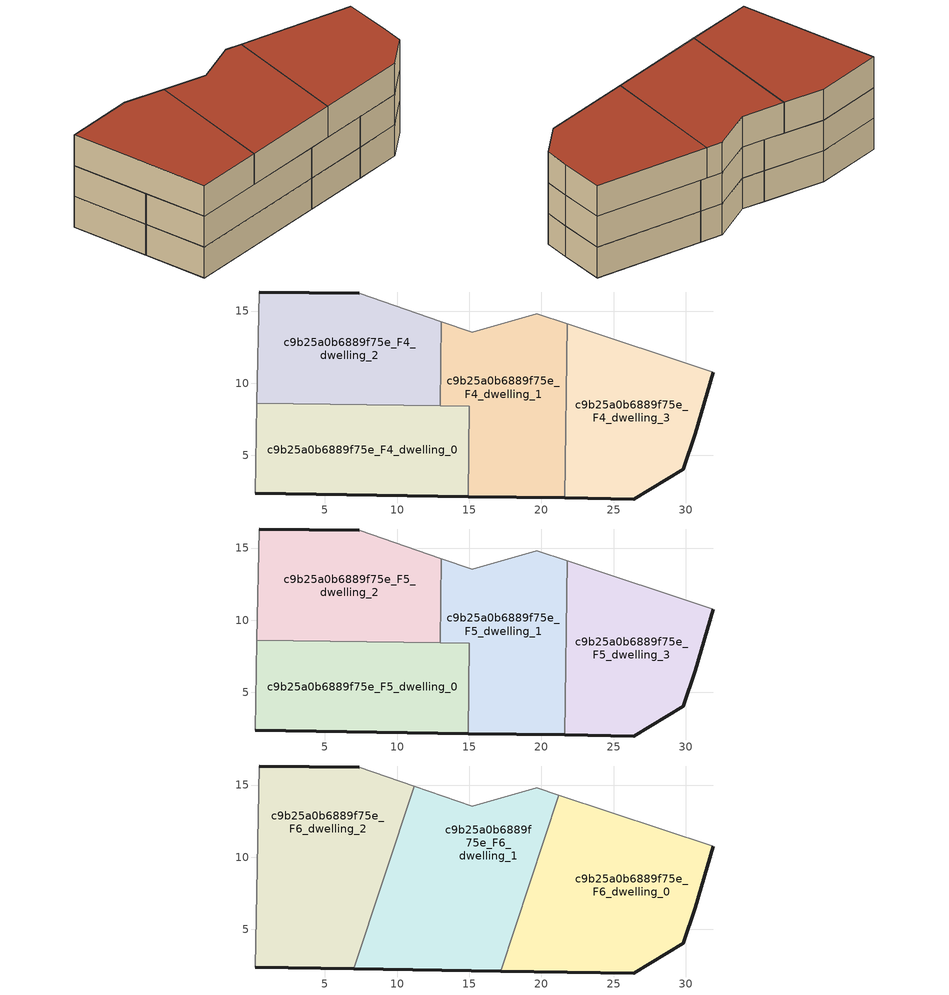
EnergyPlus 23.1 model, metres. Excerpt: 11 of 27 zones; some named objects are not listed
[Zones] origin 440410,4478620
c9b25a0b6889f75e_F4_dwelling_0
 floor to c9b25a0b6889f75e_F3_dwelling_0 (EU_floor_Construction): 14.92,2.14 15.01,8.4 0.28,8.62 0.17,2.36 z12
 wall outside (EU_wall_Construction): 14.92,2.14 0.17,2.36 z12:15
 wall adiabatic (EU_wall_Construction): 0.17,2.36 0.28,8.62 z12:15
 wall to c9b25a0b6889f75e_F4_dwelling_1 (EU_wall_Construction): 12.99,8.43 15.01,8.4 14.92,2.14 z12:15
 wall to c9b25a0b6889f75e_F4_dwelling_2 (EU_wall_Construction): 0.28,8.62 12.98,8.43 z12:15
c9b25a0b6889f75e_F4_dwelling_1
 floor to c9b25a0b6889f75e_F3_dwelling_1 (EU_floor_Construction): 21.61,2.04 21.78,14.11 19.68,14.8 15.21,13.51 13.07,14.26 12.98,8.43 15.01,8.4 14.92,2.14 z12
 wall outside (EU_wall_Construction): 21.61,2.04 14.92,2.14 z12:15
 wall to c9b25a0b6889f75e_F4_dwelling_2 (EU_wall_Construction): 12.98,8.43 13.07,14.26 z12:15
 wall adiabatic (EU_wall_Construction): 13.07,14.26 15.21,13.51 19.68,14.8 21.78,14.11 z12:15
 wall to c9b25a0b6889f75e_F4_dwelling_3 (EU_wall_Construction): 21.78,14.11 21.61,2.04 z12:15
c9b25a0b6889f75e_F4_dwelling_2
 floor to c9b25a0b6889f75e_F3_dwelling_2 (EU_floor_Construction): 12.98,8.43 13.07,14.26 7.38,16.23 0.43,16.32 0.28,8.62 z12
 wall outside (EU_wall_Construction): 0.43,16.32 7.38,16.23 z12:15
 wall adiabatic (EU_wall_Construction): 7.38,16.23 13.07,14.26 / 0.28,8.62 0.43,16.32 z12:15
c9b25a0b6889f75e_F4_dwelling_3
 floor to c9b25a0b6889f75e_F3_dwelling_3 (EU_floor_Construction): 29.84,4.03 30.66,6.51 31.91,10.77 21.78,14.11 21.61,2.04 26.4,1.97 z12
 wall outside (EU_wall_Construction): 31.91,10.77 30.66,6.51 29.84,4.03 26.4,1.97 21.61,2.04 z12:15
 wall adiabatic (EU_wall_Construction): 21.78,14.11 31.91,10.77 z12:15
c9b25a0b6889f75e_F5_dwelling_0
 floor to c9b25a0b6889f75e_F4_dwelling_0 (EU_floor_Construction): 14.92,2.14 15.01,8.4 0.28,8.62 0.17,2.36 z15
 wall outside (EU_wall_Construction): 14.92,2.14 0.17,2.36 z15:18
 wall adiabatic (EU_wall_Construction): 0.17,2.36 0.28,8.62 z15:18
 wall to c9b25a0b6889f75e_F5_dwelling_1 (EU_wall_Construction): 12.99,8.43 15.01,8.4 14.92,2.14 z15:18
 wall to c9b25a0b6889f75e_F5_dwelling_2 (EU_wall_Construction): 0.28,8.62 12.98,8.43 z15:18
c9b25a0b6889f75e_F5_dwelling_1
 floor to c9b25a0b6889f75e_F4_dwelling_1 (EU_floor_Construction): 21.61,2.04 21.78,14.11 19.68,14.8 15.21,13.51 13.07,14.26 12.98,8.43 15.01,8.4 14.92,2.14 z15
 wall outside (EU_wall_Construction): 21.61,2.04 14.92,2.14 z15:18
 wall to c9b25a0b6889f75e_F5_dwelling_2 (EU_wall_Construction): 12.98,8.43 13.07,14.26 z15:18
 wall adiabatic (EU_wall_Construction): 13.07,14.26 15.21,13.51 19.68,14.8 21.78,14.11 z15:18
 wall to c9b25a0b6889f75e_F5_dwelling_3 (EU_wall_Construction): 21.78,14.11 21.61,2.04 z15:18
c9b25a0b6889f75e_F5_dwelling_2
 floor to c9b25a0b6889f75e_F4_dwelling_2 (EU_floor_Construction): 12.98,8.43 13.07,14.26 7.38,16.23 0.43,16.32 0.28,8.62 z15
 wall outside (EU_wall_Construction): 0.43,16.32 7.38,16.23 z15:18
 wall adiabatic (EU_wall_Construction): 7.38,16.23 13.07,14.26 / 0.28,8.62 0.43,16.32 z15:18
c9b25a0b6889f75e_F5_dwelling_3
 floor to c9b25a0b6889f75e_F4_dwelling_3 (EU_floor_Construction): 29.84,4.03 30.66,6.51 31.91,10.77 21.78,14.11 21.61,2.04 26.4,1.97 z15
 wall outside (EU_wall_Construction): 31.91,10.77 30.66,6.51 29.84,4.03 26.4,1.97 21.61,2.04 z15:18
 wall adiabatic (EU_wall_Construction): 21.78,14.11 31.91,10.77 z15:18
c9b25a0b6889f75e_F6_dwelling_0
 floor to c9b25a0b6889f75e_F5_dwelling_3 (EU_floor_Construction): 29.84,4.03 30.66,6.51 31.91,10.77 21.78,14.11 21.61,2.04 26.4,1.97 z18
 floor to c9b25a0b6889f75e_F5_dwelling_1 (EU_floor_Construction): 21.61,2.04 21.78,14.11 21.19,14.3 17.17,2.11 z18
 wall outside (EU_wall_Construction): 31.91,10.77 30.66,6.51 29.84,4.03 26.4,1.97 17.17,2.11 z18:21
 wall adiabatic (EU_wall_Construction): 21.19,14.3 31.91,10.77 z18:21
 wall to c9b25a0b6889f75e_F6_dwelling_1 (EU_wall_Construction): 17.17,2.11 21.19,14.3 z18:21
 roof outside (EU_roof_Construction): 31.91,10.77 30.66,6.51 29.84,4.03 26.4,1.97 17.17,2.11 21.19,14.3 z21
c9b25a0b6889f75e_F6_dwelling_1
 floor to c9b25a0b6889f75e_F5_dwelling_1 (EU_floor_Construction): 17.17,2.11 21.19,14.3 19.68,14.8 15.21,13.51 13.07,14.26 12.98,8.43 15.01,8.4 14.92,2.14 z18
 floor to c9b25a0b6889f75e_F5_dwelling_0 (EU_floor_Construction): 14.92,2.14 15.01,8.4 9.07,8.49 7.01,2.26 z18
 floor to c9b25a0b6889f75e_F5_dwelling_2 (EU_floor_Construction): 12.98,8.43 13.07,14.26 11.18,14.91 9.07,8.49 z18
 wall outside (EU_wall_Construction): 17.17,2.11 7.01,2.25 z18:21
 wall adiabatic (EU_wall_Construction): 11.18,14.91 15.21,13.51 19.68,14.8 21.19,14.3 z18:21
 wall to c9b25a0b6889f75e_F6_dwelling_2 (EU_wall_Construction): 7.01,2.25 11.18,14.91 z18:21
 roof outside (EU_roof_Construction): 21.19,14.3 17.17,2.11 7.01,2.25 11.18,14.91 15.21,13.51 19.68,14.8 z21
c9b25a0b6889f75e_F6_dwelling_2
 floor to c9b25a0b6889f75e_F5_dwelling_2 (EU_floor_Construction): 9.07,8.49 11.18,14.91 7.38,16.23 0.43,16.32 0.29,8.62 z18
 floor to c9b25a0b6889f75e_F5_dwelling_0 (EU_floor_Construction): 7.01,2.26 9.07,8.49 0.29,8.62 0.17,2.36 z18
 wall outside (EU_wall_Construction): 7.01,2.25 0.17,2.36 / 0.43,16.32 7.38,16.23 z18:21
 wall adiabatic (EU_wall_Construction): 0.17,2.36 0.43,16.32 / 7.38,16.23 11.18,14.91 z18:21
 roof outside (EU_roof_Construction): 11.18,14.91 7.01,2.25 0.17,2.36 0.43,16.32 7.38,16.23 z21
[Building]
EU S2 Campaign: North Axis=0; Terrain=City; Solar Distribution=FullExterior
[Site:Location]
Madrid: Latitude=40.5; Longitude=-3.5; Time Zone=1; Elevation=609
[SizingPeriod:WeatherFileDays]
AnnualSizingPeriod: Begin Month=1; Begin Day of Month=1; End Month=12; End Day of Month=31; Day of Week for Start Day=Monday; Use Weather File Daylight Saving Period=No; Use Weather File Rain and Snow Indicators=No
[MATERIAL]
EU_InternalMass_Material: Roughness=MediumRough; Thickness=0.1; Conductivity=1; Density=1800; Specific Heat=900; Thermal Absorptance=0.9; Solar Absorptance=0.7; Visible Absorptance=0.7
[MATERIAL:NOMASS] Roughness=MediumRough; Thermal Absorptance=0.9; Solar Absorptance=0.7; Visible Absorptance=0.7
Name | Thermal Resistance
EU_wall_NoMass | 0.609216
EU_roof_NoMass | 0.513268
EU_floor_NoMass | 0.568163
[CONSTRUCTION]
EU_wall_Construction: EU_wall_NoMass
EU_roof_Construction: EU_roof_NoMass
EU_floor_Construction: EU_floor_NoMass
EU_InternalMass_Construction: EU_InternalMass_Material
[ZONE] Type=1; Multiplier=1; Ceiling Height=autocalculate; Floor Area=autocalculate; Part of Total Floor Area=Yes
Name | Volume
c9b25a0b6889f75e_F4_dwelling_0; c9b25a0b6889f75e_F5_dwelling_0 | 277.117
c9b25a0b6889f75e_F6_dwelling_0 | 369.507
c9b25a0b6889f75e_F4_dwelling_1; c9b25a0b6889f75e_F5_dwelling_1 | 277.132
c9b25a0b6889f75e_F6_dwelling_1 | 369.51
c9b25a0b6889f75e_F4_dwelling_2; c9b25a0b6889f75e_F5_dwelling_2 | 277.148
c9b25a0b6889f75e_F6_dwelling_2 | 369.502
c9b25a0b6889f75e_F4_dwelling_3; c9b25a0b6889f75e_F5_dwelling_3 | 277.131
[INTERNALMASS] Construction=EU_InternalMass_Construction
Name | Zone or ZoneList | Surface Area
c9b25a0b6889f75e_F4_dwelling_0_EU_InternalMass | c9b25a0b6889f75e_F4_dwelling_0 | 92.3717
c9b25a0b6889f75e_F4_dwelling_1_EU_InternalMass | c9b25a0b6889f75e_F4_dwelling_1 | 92.3773
c9b25a0b6889f75e_F4_dwelling_2_EU_InternalMass | c9b25a0b6889f75e_F4_dwelling_2 | 92.3833
c9b25a0b6889f75e_F4_dwelling_3_EU_InternalMass | c9b25a0b6889f75e_F4_dwelling_3 | 92.3788
c9b25a0b6889f75e_F5_dwelling_0_EU_InternalMass | c9b25a0b6889f75e_F5_dwelling_0 | 92.3717
c9b25a0b6889f75e_F5_dwelling_1_EU_InternalMass | c9b25a0b6889f75e_F5_dwelling_1 | 92.3773
c9b25a0b6889f75e_F5_dwelling_2_EU_InternalMass | c9b25a0b6889f75e_F5_dwelling_2 | 92.3833
c9b25a0b6889f75e_F5_dwelling_3_EU_InternalMass | c9b25a0b6889f75e_F5_dwelling_3 | 92.3788
c9b25a0b6889f75e_F6_dwelling_0_EU_InternalMass | c9b25a0b6889f75e_F6_dwelling_0 | 123.169
c9b25a0b6889f75e_F6_dwelling_1_EU_InternalMass | c9b25a0b6889f75e_F6_dwelling_1 | 123.17
c9b25a0b6889f75e_F6_dwelling_2_EU_InternalMass | c9b25a0b6889f75e_F6_dwelling_2 | 123.167
[OTHEREQUIPMENT] Fuel Type=Electricity; Design Level Calculation Method=Watts/Area; Power per Zone Floor Area=1; Fraction Latent=0; Fraction Radiant=0; Fraction Lost=0; Carbon Dioxide Generation Rate=0; EndUse Subcategory=EU_Step8_InternalGains
Name | Zone or ZoneList or Space or SpaceList | Schedule
EU_Step8_InternalGain_c9b25a0b6889f75e_F4_dwelling_0_f000 | c9b25a0b6889f75e_F4_dwelling_0 | EU_Step8_GainSchedule_c9b25a0b6889f75e_F4_dwelling_0_f000
EU_Step8_InternalGain_c9b25a0b6889f75e_F4_dwelling_1_f000 | c9b25a0b6889f75e_F4_dwelling_1 | EU_Step8_GainSchedule_c9b25a0b6889f75e_F4_dwelling_1_f000
EU_Step8_InternalGain_c9b25a0b6889f75e_F4_dwelling_2_f000 | c9b25a0b6889f75e_F4_dwelling_2 | EU_Step8_GainSchedule_c9b25a0b6889f75e_F4_dwelling_2_f000
EU_Step8_InternalGain_c9b25a0b6889f75e_F4_dwelling_3_f000 | c9b25a0b6889f75e_F4_dwelling_3 | EU_Step8_GainSchedule_c9b25a0b6889f75e_F4_dwelling_3_f000
EU_Step8_InternalGain_c9b25a0b6889f75e_F5_dwelling_0_f000 | c9b25a0b6889f75e_F5_dwelling_0 | EU_Step8_GainSchedule_c9b25a0b6889f75e_F5_dwelling_0_f000
EU_Step8_InternalGain_c9b25a0b6889f75e_F5_dwelling_1_f000 | c9b25a0b6889f75e_F5_dwelling_1 | EU_Step8_GainSchedule_c9b25a0b6889f75e_F5_dwelling_1_f000
EU_Step8_InternalGain_c9b25a0b6889f75e_F5_dwelling_2_f000 | c9b25a0b6889f75e_F5_dwelling_2 | EU_Step8_GainSchedule_c9b25a0b6889f75e_F5_dwelling_2_f000
EU_Step8_InternalGain_c9b25a0b6889f75e_F5_dwelling_3_f000 | c9b25a0b6889f75e_F5_dwelling_3 | EU_Step8_GainSchedule_c9b25a0b6889f75e_F5_dwelling_3_f000
EU_Step8_InternalGain_c9b25a0b6889f75e_F6_dwelling_0_f000 | c9b25a0b6889f75e_F6_dwelling_0 | EU_Step8_GainSchedule_c9b25a0b6889f75e_F6_dwelling_0_f000
EU_Step8_InternalGain_c9b25a0b6889f75e_F6_dwelling_1_f000 | c9b25a0b6889f75e_F6_dwelling_1 | EU_Step8_GainSchedule_c9b25a0b6889f75e_F6_dwelling_1_f000
EU_Step8_InternalGain_c9b25a0b6889f75e_F6_dwelling_2_f000 | c9b25a0b6889f75e_F6_dwelling_2 | EU_Step8_GainSchedule_c9b25a0b6889f75e_F6_dwelling_2_f000
[ZONEVENTILATION:DESIGNFLOWRATE] Schedule=EU_AlwaysOn; Design Flow Rate Calculation Method=AirChanges/Hour; Air Changes per Hour=0.752966; Ventilation Type=Natural; Fan Pressure Rise=0; Fan Total Efficiency=1; Constant Term Coefficient=1; Temperature Term Coefficient=0; Velocity Term Coefficient=0; Velocity Squared Term Coefficient=0; Minimum Indoor Temperature=-100; Maximum Indoor Temperature=100; Delta Temperature=-100; Minimum Outdoor Temperature=-100; Maximum Outdoor Temperature=100; Maximum Wind Speed=40
Name | Zone or ZoneList or Space or SpaceList
EU_ConstantAir_c9b25a0b6889f75e_F4_dwelling_0 | c9b25a0b6889f75e_F4_dwelling_0
EU_ConstantAir_c9b25a0b6889f75e_F4_dwelling_1 | c9b25a0b6889f75e_F4_dwelling_1
EU_ConstantAir_c9b25a0b6889f75e_F4_dwelling_2 | c9b25a0b6889f75e_F4_dwelling_2
EU_ConstantAir_c9b25a0b6889f75e_F4_dwelling_3 | c9b25a0b6889f75e_F4_dwelling_3
EU_ConstantAir_c9b25a0b6889f75e_F5_dwelling_0 | c9b25a0b6889f75e_F5_dwelling_0
EU_ConstantAir_c9b25a0b6889f75e_F5_dwelling_1 | c9b25a0b6889f75e_F5_dwelling_1
EU_ConstantAir_c9b25a0b6889f75e_F5_dwelling_2 | c9b25a0b6889f75e_F5_dwelling_2
EU_ConstantAir_c9b25a0b6889f75e_F5_dwelling_3 | c9b25a0b6889f75e_F5_dwelling_3
EU_ConstantAir_c9b25a0b6889f75e_F6_dwelling_0 | c9b25a0b6889f75e_F6_dwelling_0
EU_ConstantAir_c9b25a0b6889f75e_F6_dwelling_1 | c9b25a0b6889f75e_F6_dwelling_1
EU_ConstantAir_c9b25a0b6889f75e_F6_dwelling_2 | c9b25a0b6889f75e_F6_dwelling_2
[HVACTEMPLATE:ZONE:IDEALLOADSAIRSYSTEM] System Availability Schedule=EU_AlwaysOn; Maximum Heating Supply Air Temperature=50; Minimum Cooling Supply Air Temperature=13; Maximum Heating Supply Air Humidity Ratio=0.0156; Minimum Cooling Supply Air Humidity Ratio=0.0077; Heating Limit=NoLimit; Cooling Limit=NoLimit; Heating Availability Schedule=EU_AlwaysOn; Cooling Availability Schedule=EU_CoolingOff; Dehumidification Control Type=ConstantSensibleHeatRatio; Cooling Sensible Heat Ratio=0.7; Dehumidification Setpoint=60; Humidification Control Type=None; Humidification Setpoint=30; Outdoor Air Method=None; Outdoor Air Flow Rate per Person=0.00944; Outdoor Air Flow Rate per Zone Floor Area=0; Outdoor Air Flow Rate per Zone=0; Demand Controlled Ventilation Type=None; Outdoor Air Economizer Type=NoEconomizer; Heat Recovery Type=None; Sensible Heat Recovery Effectiveness=0.7; Latent Heat Recovery Effectiveness=0.65
Name | Template Thermostat
c9b25a0b6889f75e_F4_dwelling_0 | EU_HeatOnly_c9b25a0b6889f75e_F4_dwelling_0
c9b25a0b6889f75e_F4_dwelling_1 | EU_HeatOnly_c9b25a0b6889f75e_F4_dwelling_1
c9b25a0b6889f75e_F4_dwelling_2 | EU_HeatOnly_c9b25a0b6889f75e_F4_dwelling_2
c9b25a0b6889f75e_F4_dwelling_3 | EU_HeatOnly_c9b25a0b6889f75e_F4_dwelling_3
c9b25a0b6889f75e_F5_dwelling_0 | EU_HeatOnly_c9b25a0b6889f75e_F5_dwelling_0
c9b25a0b6889f75e_F5_dwelling_1 | EU_HeatOnly_c9b25a0b6889f75e_F5_dwelling_1
c9b25a0b6889f75e_F5_dwelling_2 | EU_HeatOnly_c9b25a0b6889f75e_F5_dwelling_2
c9b25a0b6889f75e_F5_dwelling_3 | EU_HeatOnly_c9b25a0b6889f75e_F5_dwelling_3
c9b25a0b6889f75e_F6_dwelling_0 | EU_HeatOnly_c9b25a0b6889f75e_F6_dwelling_0
c9b25a0b6889f75e_F6_dwelling_1 | EU_HeatOnly_c9b25a0b6889f75e_F6_dwelling_1
c9b25a0b6889f75e_F6_dwelling_2 | EU_HeatOnly_c9b25a0b6889f75e_F6_dwelling_2
[SIZING:ZONE] Zone Cooling Design Supply Air Temperature Input Method=SupplyAirTemperature; Zone Cooling Design Supply Air Temperature=13; Zone Heating Design Supply Air Temperature Input Method=SupplyAirTemperature; Zone Heating Design Supply Air Temperature=50; Zone Cooling Design Supply Air Humidity Ratio=0.008; Zone Heating Design Supply Air Humidity Ratio=0.008; Cooling Design Air Flow Method=DesignDay; Cooling Design Air Flow Rate=0; Cooling Minimum Air Flow per Zone Floor Area=0.000762; Cooling Minimum Air Flow=0; Cooling Minimum Air Flow Fraction=0.2; Heating Design Air Flow Method=DesignDay; Heating Design Air Flow Rate=0; Heating Maximum Air Flow per Zone Floor Area=0.002032; Heating Maximum Air Flow=0.141576; Heating Maximum Air Flow Fraction=0.3; Account for Dedicated Outdoor Air System=No; Dedicated Outdoor Air System Control Strategy=NeutralSupplyAir; Dedicated Outdoor Air Low Setpoint Temperature for Design=autosize; Dedicated Outdoor Air High Setpoint Temperature for Design=autosize; Zone Load Sizing Method=Sensible Load Only No Latent Load; Zone Latent Cooling Design Supply Air Humidity Ratio Input Method=HumidityRatioDifference; Zone Cooling Design Supply Air Humidity Ratio Difference=0.005; Zone Latent Heating Design Supply Air Humidity Ratio Input Method=HumidityRatioDifference; Zone Humidification Design Supply Air Humidity Ratio Difference=0.005
c9b25a0b6889f75e_F4_dwelling_0; c9b25a0b6889f75e_F4_dwelling_1; c9b25a0b6889f75e_F4_dwelling_2; c9b25a0b6889f75e_F4_dwelling_3; c9b25a0b6889f75e_F5_dwelling_0; c9b25a0b6889f75e_F5_dwelling_1; c9b25a0b6889f75e_F5_dwelling_2; c9b25a0b6889f75e_F5_dwelling_3; c9b25a0b6889f75e_F6_dwelling_0; c9b25a0b6889f75e_F6_dwelling_1; c9b25a0b6889f75e_F6_dwelling_2
[SCHEDULE:CONSTANT]
Name | Hourly Value
EU_AlwaysOn | 1
EU_CoolingOff | 0
[SCHEDULE:FILE] Column Number=1; Rows to Skip at Top=0; Number of Hours of Data=8760; Column Separator=Comma; Interpolate to Timestep=No; Minutes per Item=60; Adjust Schedule for Daylight Savings=Yes
Name | File
EU_Step8_GainSchedule_c9b25a0b6889f75e_F4_dwelling_0_f000 | ../../schedules/c9b25a0b6889f75e/c9b25a0b6889f75e_F4_dwelling_0_f000_gain.csv
EU_Step8_GainSchedule_c9b25a0b6889f75e_F4_dwelling_1_f000 | ../../schedules/c9b25a0b6889f75e/c9b25a0b6889f75e_F4_dwelling_1_f000_gain.csv
EU_Step8_GainSchedule_c9b25a0b6889f75e_F4_dwelling_2_f000 | ../../schedules/c9b25a0b6889f75e/c9b25a0b6889f75e_F4_dwelling_2_f000_gain.csv
EU_Step8_GainSchedule_c9b25a0b6889f75e_F4_dwelling_3_f000 | ../../schedules/c9b25a0b6889f75e/c9b25a0b6889f75e_F4_dwelling_3_f000_gain.csv
EU_Step8_GainSchedule_c9b25a0b6889f75e_F5_dwelling_0_f000 | ../../schedules/c9b25a0b6889f75e/c9b25a0b6889f75e_F5_dwelling_0_f000_gain.csv
EU_Step8_GainSchedule_c9b25a0b6889f75e_F5_dwelling_1_f000 | ../../schedules/c9b25a0b6889f75e/c9b25a0b6889f75e_F5_dwelling_1_f000_gain.csv
EU_Step8_GainSchedule_c9b25a0b6889f75e_F5_dwelling_2_f000 | ../../schedules/c9b25a0b6889f75e/c9b25a0b6889f75e_F5_dwelling_2_f000_gain.csv
EU_Step8_GainSchedule_c9b25a0b6889f75e_F5_dwelling_3_f000 | ../../schedules/c9b25a0b6889f75e/c9b25a0b6889f75e_F5_dwelling_3_f000_gain.csv
EU_Step8_GainSchedule_c9b25a0b6889f75e_F6_dwelling_0_f000 | ../../schedules/c9b25a0b6889f75e/c9b25a0b6889f75e_F6_dwelling_0_f000_gain.csv
EU_Step8_GainSchedule_c9b25a0b6889f75e_F6_dwelling_1_f000 | ../../schedules/c9b25a0b6889f75e/c9b25a0b6889f75e_F6_dwelling_1_f000_gain.csv
EU_Step8_GainSchedule_c9b25a0b6889f75e_F6_dwelling_2_f000 | ../../schedules/c9b25a0b6889f75e/c9b25a0b6889f75e_F6_dwelling_2_f000_gain.csv
